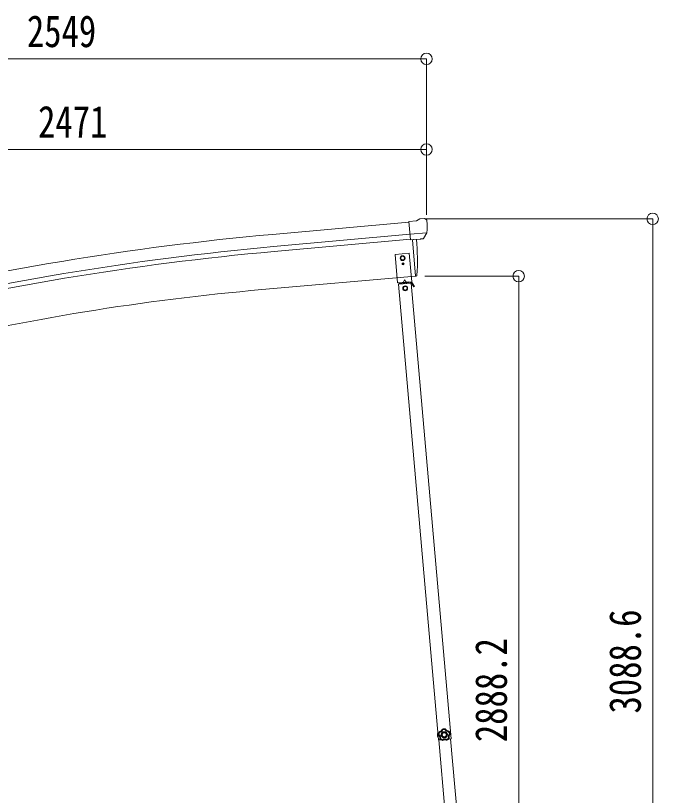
# Model space of a CAD drawing. Units: millimetres at full size, sheet at 1:40. Extents: x -11181 to 11305, y -7804 to 7716.
# Drawn here: x -994 to 1256, y -49 to 2679 of the extents above; entities that cross this region are included whole.
import ezdxf
from ezdxf.enums import TextEntityAlignment as Align

# ---------------------------------------------------------------- set-up
doc = ezdxf.new("R2010")
doc.units = ezdxf.units.MM
doc.header["$LTSCALE"] = 40
doc.header["$PDMODE"] = 32
doc.header["$PDSIZE"] = 40
for name, color, linetype, lineweight in [('0-0_0', 7, 'Continuous', 9), ('0-1_本体', 4, 'Continuous', 9), ('0-2_部品', 7, 'Continuous', 9), ('0-A_寸法', 6, 'Continuous', 9), ('1-1_GLASS', 4, 'Continuous', 9), ('1-2_GLASS_SEAL', 4, 'Continuous', 9)]:
    doc.layers.add(name, color=color, linetype=linetype, lineweight=lineweight)
doc.styles.add('ＭＳ ゴシック', font='')
doc.styles.get('ＭＳ ゴシック').set_extended_font_data('MS Gothic')

msp = doc.modelspace()

# ---------------------------------------------------------------- linework, layer by layer
at = {"layer": '0-0_0', "color": 6}
for p, q in [((1235.69, -1120.82), (1235.69, 1967.78)), ((766.68, 1767.38), (766.68, -1120.82))]:
    msp.add_line(p, q, dxfattribs=at)
at = {"layer": '0-1_本体'}
for p, q in [((382.36, 1956.99), (-94.95, 1913.71)), ((386.12, 1913.99), (-91.06, 1870.73)), ((387.59, 1897.21), (-89.54, 1853.95)), ((394.81, 1895), (405.97, 1767.4)), ((-131.97, 1720.33), (405.97, 1767.4))]:
    msp.add_line(p, q, dxfattribs=at)
for centre, radius, start, end in [((809.74, -8076.21), 10030.81, 95.17465, 103.67464), ((809.74, -8076.21), 9987.65, 95.17465, 103.67464), ((809.74, -8076.21), 9970.81, 95.17465, 103.67464), ((601.65, -6664.99), 8417.35, 95.00001, 103.5)]:
    msp.add_arc(centre, radius, start, end, dxfattribs=at)
at = {"layer": '0-2_部品'}
for p, q in [((408.74, 1961.44), (420.46, 1968.2)), ((435.36, 1969.79), (421.7, 1968.59)), ((444.5, 1964.03), (439.01, 1968.64)), ((408.74, 1961.44), (382.17, 1959.11)), ((387.83, 1894.45), (382.17, 1959.11)), ((445.56, 1961.99), (445.68, 1960.65)), ((445.04, 1919.15), (386.12, 1913.99)), ((433.78, 1899.66), (444.72, 1918.6)), ((397.79, 1895.32), (387.83, 1894.45)), ((394.8, 1895.06), (405.97, 1767.46)), ((431.4, 1898.26), (423.69, 1897.59)), ((405.97, 1767.46), (408.02, 1767.71))]:
    msp.add_line(p, q, dxfattribs=at)
for points in [[(445.11, 1919.78), (444.82, 1918.79), (444.72, 1918.6)], [(397.79, 1895.32), (398.06, 1895.25), (423.44, 1897.47), (423.69, 1897.59)]]:
    msp.add_lwpolyline(points, dxfattribs=at)
msp.add_circle((360.28, 1830.71), 6.5, dxfattribs=at)
for centre, radius, start, end in [((421.96, 1965.6), 3, 95, 120), ((435.8, 1964.81), 5, 50.00648, 94.99352), ((244.05, 1943.01), 202.4, 353.4085, 5), ((-487.8, 1823.27), 900, 356.63919, 4.64986), ((407.66, 1770.69), 3, 277, 356.63919)]:
    msp.add_arc(centre, radius, start, end, dxfattribs=at)
for centre, major_axis, ratio, start_param, end_param in [((449.89, 1966.04), (-15.35, 3.44), 0.101033, 5.9751426, 5.9753737), ((442.56, 1961.74), (2.71, -1.31), 0.997474, 0.5366567, 1.3225652), ((431.13, 1901.26), (1.62, -2.54), 0.997631, 5.8041905, 5.8929484), ((431.06, 1901.37), (-3.5, 2.17), 0.650902, 2.1145521, 2.1873627), ((431.18, 1901.17), (1.62, -2.54), 0.997631, 5.965759, 6.7621801)]:
    msp.add_ellipse(centre, major_axis=major_axis, ratio=ratio, start_param=start_param, end_param=end_param, dxfattribs=at)
at = {"layer": '0-A_寸法'}
for p, q in [((-2105.02, 2527.54), (443.98, 2527.54)), ((443.98, 2527.54), (443.98, 2210.92)), ((-2027.02, 2210.92), (443.98, 2210.92)), ((443.98, 2210.92), (443.98, 1981.92)), ((1235.69, 1967.78), (437.85, 1967.78)), ((766.68, 1767.38), (437.85, 1767.38))]:
    msp.add_line(p, q, dxfattribs=at)
for p in [(443.98, 2527.54), (443.98, 2210.92), (1235.69, 1967.78), (766.68, 1767.38)]:
    msp.add_point(p, dxfattribs=at)
at = {"layer": '1-1_GLASS'}
for p, q in [((360.8, 1811.22), (359.98, 1811.24)), ((363.24, 1810.36), (364.06, 1810.35)), ((366.95, 1754.47), (362.82, 1745.61)), ((366.95, 1754.47), (372.56, 1746.46)), ((390.04, 1742.97), (346.21, 1739.14)), ((390.96, 1746.07), (347.44, 1742.26)), ((347.7, 1739.27), (347.44, 1742.26)), ((362.15, 1740.53), (361.88, 1743.52)), ((362.1, 1741.03), (374.06, 1742.08)), ((374.1, 1741.58), (373.84, 1744.57)), ((388.55, 1742.84), (388.28, 1745.83)), ((388.5, 1743.34), (391.17, 1743.58)), ((401.65, 1731), (393.81, 1744.58)), ((396.99, 1734.08), (399.15, 1735.33)), ((482.97, 167.98), (483.68, 168.03)), ((482.97, 167.98), (483.42, 161.49)), ((483.68, 168.03), (484.59, 155.06)), ((488.25, 173.63), (487.87, 173.37)), ((488.25, 173.63), (487.87, 173.37)), ((488.14, 173.09), (487.87, 173.37)), ((488.52, 173.35), (488.14, 173.09)), ((488.52, 173.35), (488.14, 173.09)), ((488.25, 173.63), (488.52, 173.35)), ((499.22, 182.9), (498.91, 182.57)), ((499.22, 182.9), (498.91, 182.57)), ((499.14, 182.26), (498.91, 182.57)), ((499.46, 182.59), (499.14, 182.26)), ((499.46, 182.59), (499.14, 182.26)), ((499.22, 182.9), (499.46, 182.59)), ((510.12, 183.33), (510.31, 183.67)), ((510.48, 183.05), (510.12, 183.33)), ((510.48, 183.05), (510.12, 183.33)), ((510.67, 183.39), (510.31, 183.68)), ((510.66, 183.39), (510.31, 183.67)), ((510.66, 183.39), (510.48, 183.05)), ((522.24, 175.7), (522.46, 176.02)), ((522.65, 175.5), (522.24, 175.7)), ((522.65, 175.51), (522.24, 175.7)), ((522.87, 175.82), (522.46, 176.02)), ((522.87, 175.82), (522.46, 176.02)), ((522.87, 175.82), (522.65, 175.51)), ((526.49, 165.16), (526.65, 165.59)), ((526.5, 165.16), (526.66, 165.59)), ((526.88, 165.09), (526.5, 165.16)), ((526.66, 165.59), (527.04, 165.52)), ((526.88, 165.09), (527.04, 165.52)), ((526.88, 165.09), (527.04, 165.52)), ((483.87, 155.01), (483.42, 161.49)), ((483.87, 155.01), (484.59, 155.06)), ((485.18, 162.59), (485.55, 162.72)), ((485.18, 162.59), (485.4, 162.19)), ((485.18, 162.59), (485.4, 162.19)), ((485.77, 162.31), (485.4, 162.19)), ((485.55, 162.72), (485.77, 162.31)), ((485.55, 162.72), (485.77, 162.31)), ((490.61, 149.3), (490.96, 149.46)), ((490.61, 149.3), (490.74, 148.85)), ((490.61, 149.3), (490.73, 148.85)), ((491.09, 149.02), (490.74, 148.85)), ((490.96, 149.46), (491.09, 149.02)), ((490.96, 149.46), (491.09, 149.02)), ((500.15, 143.36), (500.6, 143.44)), ((500.15, 143.35), (500.6, 143.44)), ((500.16, 142.97), (500.15, 143.35)), ((500.16, 142.97), (500.61, 143.05)), ((500.16, 142.97), (500.61, 143.05)), ((500.6, 143.44), (500.61, 143.05)), ((514.43, 144.4), (514.89, 144.39)), ((514.48, 144.02), (514.43, 144.4)), ((514.43, 144.4), (514.89, 144.39)), ((514.48, 144.02), (514.94, 144)), ((514.48, 144.02), (514.94, 144)), ((514.89, 144.39), (514.94, 144)), ((523.08, 151.26), (523.14, 151.71)), ((523.08, 151.26), (523.14, 151.71)), ((523.45, 151.14), (523.08, 151.26)), ((523.14, 151.71), (523.51, 151.6)), ((523.45, 151.14), (523.51, 151.6)), ((523.45, 151.14), (523.51, 151.6))]:
    msp.add_line(p, q, dxfattribs=at)
for points in [[(392.59, 1748.22), (383.88, 1847.84), (334.07, 1843.48), (342.78, 1743.86)], [(360.28, 1838.22), (353.78, 1834.47), (353.78, 1826.96), (360.28, 1823.21), (366.78, 1826.96), (366.78, 1834.47)], [(382.8, 1745.35), (352.92, 1742.74), (352.74, 1744.73), (382.63, 1747.35)], [(369.52, 1732.62), (363.02, 1728.87), (363.02, 1721.37), (369.52, 1717.61), (376.02, 1721.37), (376.02, 1728.87)], [(513.66, 163.61), (513.4, 165.11), (512.87, 166.48), (512.09, 167.7), (511.1, 168.75), (509.93, 169.58), (508.61, 170.19), (507.17, 170.52), (505.65, 170.57), (504.16, 170.31), (502.78, 169.78), (501.56, 169), (500.52, 168.01), (499.68, 166.84), (499.08, 165.52), (498.74, 164.08), (498.69, 162.56), (498.95, 161.06), (499.49, 159.69), (500.26, 158.47), (501.26, 157.42), (502.43, 156.59), (503.75, 155.98), (505.18, 155.65), (506.7, 155.6), (508.2, 155.86), (509.57, 156.39), (510.8, 157.17), (511.84, 158.16), (512.68, 159.33), (513.28, 160.65), (513.62, 162.09)]]:
    msp.add_lwpolyline(points, close=True, dxfattribs=at)
for points in [[(359.98, 1811.24), (359.97, 1810.42), (360.79, 1810.4)], [(361.59, 1809.57), (361.58, 1808.75), (362.4, 1808.73), (362.41, 1809.55)], [(362.45, 1812.01), (362.47, 1812.83), (361.65, 1812.85), (361.63, 1812.03)], [(364.06, 1810.35), (364.08, 1811.17), (363.26, 1811.18)], [(401.65, 1731), (399.49, 1729.75), (391.65, 1743.33)], [(487.87, 173.38), (486.66, 170.83), (485.8, 168.17), (485.31, 165.41), (485.18, 162.59)], [(487.87, 173.37), (486.66, 170.83), (485.8, 168.17), (485.31, 165.41), (485.18, 162.59)], [(488.14, 173.09), (486.98, 170.64), (486.16, 168.08), (485.68, 165.42), (485.55, 162.72)], [(488.14, 173.09), (488.15, 173.08), (488.16, 173.06), (488.19, 173.03), (488.22, 173), (488.25, 172.95), (488.29, 172.9), (488.34, 172.84), (488.4, 172.78), (488.46, 172.71), (488.52, 172.63), (488.6, 172.54), (488.76, 172.36), (488.92, 172.16), (489.06, 172), (489.16, 171.9), (489.25, 171.79), (489.35, 171.69), (489.45, 171.58), (489.55, 171.47), (488.1, 167.59), (487.56, 163.49)], [(498.91, 182.57), (498.7, 181.93), (498.46, 181.3), (498.23, 180.76), (498.08, 180.46), (497.93, 180.16), (497.76, 179.87), (497.59, 179.58), (497.41, 179.29), (496.79, 178.41), (495.92, 177.4), (494.94, 176.49), (493.87, 175.68), (492.72, 175), (491.74, 174.53), (491.43, 174.41), (491.11, 174.29), (490.8, 174.18), (490.48, 174.08), (490.15, 173.99), (489.58, 173.85), (488.92, 173.72), (488.25, 173.63)], [(488.52, 173.35), (489.18, 173.44), (489.83, 173.57), (490.4, 173.71), (490.72, 173.8), (491.04, 173.9), (491.35, 174.01), (491.66, 174.12), (491.97, 174.24), (492.47, 174.47), (493.05, 174.76), (493.62, 175.09), (493.93, 175.28), (494.21, 175.46), (494.48, 175.66), (494.74, 175.85), (495, 176.06), (495.51, 176.49), (496.44, 177.42), (497.26, 178.44), (497.8, 179.24), (498.13, 179.82), (498.43, 180.4), (498.7, 181.01), (498.93, 181.63), (499.14, 182.26)], [(488.52, 173.35), (488.53, 173.33), (488.54, 173.31), (488.55, 173.28), (488.57, 173.24), (488.6, 173.19), (488.63, 173.13), (488.66, 173.06), (488.7, 172.99), (488.75, 172.91), (488.79, 172.82), (488.85, 172.71), (488.96, 172.5), (489.09, 172.28), (489.19, 172.09), (489.26, 171.97), (489.33, 171.85), (489.4, 171.72), (489.47, 171.59), (489.55, 171.47)], [(499.14, 182.26), (499.17, 182.23), (499.25, 182.17), (499.36, 182.09), (499.51, 181.98), (499.68, 181.84), (499.88, 181.68), (500.1, 181.51), (500.33, 181.32), (500.57, 181.13), (500.81, 180.92), (500.56, 180.27), (500.28, 179.63), (500.01, 179.08), (499.84, 178.77), (499.67, 178.47), (499.49, 178.17), (499.3, 177.88), (499.11, 177.59), (498.49, 176.75), (497.58, 175.71), (496.58, 174.76), (496.22, 174.47), (495.94, 174.25), (495.66, 174.04), (495.38, 173.84), (495.09, 173.65), (494.71, 173.4), (494.11, 173.06), (493.5, 172.74), (492.87, 172.45), (492.23, 172.2), (491.58, 171.97), (490.91, 171.77), (490.23, 171.6), (489.55, 171.47)], [(516.95, 163.84), (516.81, 164.94), (516.58, 165.99), (516.24, 167.01), (515.81, 167.97), (515.29, 168.88), (514.69, 169.73), (514.01, 170.52), (513.26, 171.23), (512.45, 171.87), (511.57, 172.44), (510.65, 172.91), (509.68, 173.3), (508.66, 173.59), (507.61, 173.79), (506.53, 173.88), (505.42, 173.85), (504.33, 173.72), (503.27, 173.48), (502.26, 173.15), (501.29, 172.72), (500.38, 172.2), (499.53, 171.59), (498.75, 170.92), (498.03, 170.17), (497.39, 169.35), (496.83, 168.48), (496.35, 167.56), (495.96, 166.58), (495.67, 165.57), (495.48, 164.52), (495.39, 163.44), (495.41, 162.33), (495.54, 161.23), (495.78, 160.18), (496.12, 159.16), (496.55, 158.2), (497.07, 157.29), (497.67, 156.44), (498.35, 155.65)], [(498.35, 155.65), (499.09, 154.94), (499.91, 154.3), (500.78, 153.73), (501.71, 153.26), (502.68, 152.87), (503.69, 152.58), (504.74, 152.38), (505.83, 152.29), (506.93, 152.32), (508.03, 152.45), (509.09, 152.69), (510.1, 153.02), (511.06, 153.45), (511.97, 153.97), (512.82, 154.58), (513.61, 155.25), (514.33, 156), (514.97, 156.82), (515.53, 157.69), (516.01, 158.61), (516.39, 159.59), (516.69, 160.6), (516.88, 161.65), (516.97, 162.73), (516.95, 163.84)], [(510.31, 183.68), (507.52, 184.04), (504.71, 184.04), (501.94, 183.65), (499.22, 182.9)], [(510.31, 183.67), (507.52, 184.04), (504.71, 184.03), (501.94, 183.65), (499.22, 182.9)], [(510.12, 183.33), (507.43, 183.68), (504.74, 183.66), (502.07, 183.3), (499.46, 182.59)], [(499.46, 182.59), (499.48, 182.55), (499.55, 182.48), (499.64, 182.37), (499.76, 182.23), (499.9, 182.06), (500.06, 181.86), (500.24, 181.65), (500.42, 181.42), (500.62, 181.17), (500.81, 180.92)], [(509.01, 181.49), (504.88, 181.67), (500.81, 180.92)], [(510.12, 183.33), (510.1, 183.3), (510.04, 183.22), (509.97, 183.09), (509.87, 182.94), (509.75, 182.75), (509.62, 182.53), (509.48, 182.29), (509.33, 182.04), (509.17, 181.77), (509.01, 181.49)], [(510.48, 183.05), (510.45, 183.02), (510.38, 182.95), (510.28, 182.85), (510.15, 182.72), (510, 182.56), (509.82, 182.38), (509.63, 182.18), (509.43, 181.96), (509.22, 181.73), (509.01, 181.49)], [(522.24, 175.7), (522.22, 175.66), (522.19, 175.57), (522.14, 175.44), (522.08, 175.26), (522.01, 175.06), (521.92, 174.82), (521.82, 174.56), (521.72, 174.28), (521.6, 174), (521.48, 173.7), (520.78, 173.74), (520.08, 173.81), (519.38, 173.91), (518.69, 174.05), (518.01, 174.22), (517.01, 174.54), (515.73, 175.07), (514.5, 175.72), (513.97, 176.04), (513.68, 176.24), (513.39, 176.44), (513.11, 176.65), (512.83, 176.86), (512.5, 177.14), (511.98, 177.6), (511.48, 178.09), (511, 178.6), (510.55, 179.14), (510.12, 179.7), (509.72, 180.28), (509.35, 180.88), (509.01, 181.49)], [(510.48, 183.05), (510.77, 182.45), (511.09, 181.87), (511.44, 181.31), (511.83, 180.77), (512.23, 180.24), (512.67, 179.75), (513.13, 179.27), (513.61, 178.83), (513.94, 178.54), (514.2, 178.34), (514.46, 178.14), (514.73, 177.94), (515.01, 177.76), (515.38, 177.52), (516.54, 176.9), (517.75, 176.4), (518.7, 176.11), (519.02, 176.03), (519.35, 175.96), (519.67, 175.9), (520, 175.84), (520.33, 175.8), (520.91, 175.74), (521.57, 175.7), (522.24, 175.7)], [(522.46, 176.02), (521.79, 176.02), (521.12, 176.05), (520.54, 176.11), (520.2, 176.16), (519.87, 176.21), (519.54, 176.28), (519.21, 176.35), (518.89, 176.43), (517.85, 176.75), (516.62, 177.27), (515.45, 177.92), (514.35, 178.69), (513.35, 179.56), (512.61, 180.35), (512.39, 180.61), (512.18, 180.87), (511.98, 181.14), (511.78, 181.42), (511.59, 181.69), (511.28, 182.19), (510.96, 182.78), (510.67, 183.39)], [(523.14, 151.71), (523.1, 151.71), (523, 151.71), (522.86, 151.72), (522.68, 151.72), (522.45, 151.73), (522.2, 151.74), (521.93, 151.75), (521.63, 151.77), (521.32, 151.79), (521.01, 151.81), (520.82, 152.49), (520.67, 153.18), (520.56, 153.87), (520.48, 154.57), (520.43, 155.27), (520.42, 156.32), (520.53, 157.71), (520.76, 159.08), (520.91, 159.68), (521.01, 160.01), (521.11, 160.35), (521.22, 160.68), (521.34, 161.01), (521.5, 161.42), (521.78, 162.06), (522.09, 162.68), (522.43, 163.29), (522.8, 163.89), (523.2, 164.47), (523.63, 165.03), (524.08, 165.56), (524.56, 166.08)], [(522.65, 175.5), (522.63, 175.47), (522.58, 175.39), (522.5, 175.26), (522.4, 175.11), (522.28, 174.92), (522.15, 174.7), (522, 174.47), (521.83, 174.22), (521.66, 173.96), (521.48, 173.7)], [(524.56, 166.08), (523.45, 170.06), (521.48, 173.7)], [(526.5, 165.16), (526.02, 164.7), (525.56, 164.22), (525.14, 163.71), (524.74, 163.18), (524.37, 162.63), (524.03, 162.06), (523.72, 161.48), (523.45, 160.88), (523.28, 160.48), (523.16, 160.17), (523.05, 159.86), (522.95, 159.54), (522.86, 159.22), (522.75, 158.79), (522.52, 157.5), (522.42, 156.19), (522.44, 155.2), (522.46, 154.87), (522.49, 154.54), (522.53, 154.21), (522.58, 153.88), (522.64, 153.56), (522.76, 152.98), (522.94, 152.34), (523.14, 151.71)], [(526.65, 165.59), (526.15, 168.25), (525.31, 170.81), (524.13, 173.24), (522.65, 175.5)], [(523.51, 151.6), (523.3, 152.24), (523.13, 152.88), (523, 153.46), (522.94, 153.79), (522.89, 154.12), (522.85, 154.45), (522.82, 154.79), (522.8, 155.12), (522.78, 156.21), (522.89, 157.54), (523.15, 158.85), (523.54, 160.13), (524.06, 161.36), (524.59, 162.31), (524.76, 162.59), (524.95, 162.87), (525.14, 163.15), (525.34, 163.42), (525.55, 163.68), (525.93, 164.13), (526.39, 164.62), (526.88, 165.09)], [(527.04, 165.52), (526.52, 168.29), (525.65, 170.95), (524.43, 173.47), (522.87, 175.82)], [(527.04, 165.52), (526.52, 168.29), (525.65, 170.95), (524.43, 173.48), (522.88, 175.82)], [(526.65, 165.59), (526.61, 165.6), (526.52, 165.63), (526.38, 165.66), (526.2, 165.71), (525.98, 165.76), (525.74, 165.82), (525.47, 165.88), (525.18, 165.95), (524.87, 166.01), (524.56, 166.08)], [(526.49, 165.16), (526.46, 165.18), (526.37, 165.23), (526.24, 165.29), (526.08, 165.37), (525.88, 165.47), (525.65, 165.58), (525.4, 165.7), (525.13, 165.82), (524.85, 165.95), (524.56, 166.08)], [(485.4, 162.19), (485.95, 161.8), (486.47, 161.38), (486.91, 160.99), (487.15, 160.75), (487.38, 160.51), (487.61, 160.27), (487.84, 160.02), (488.05, 159.76), (488.7, 158.89), (489.39, 157.75), (489.96, 156.54), (490.4, 155.27), (490.69, 153.97), (490.83, 152.89), (490.85, 152.56), (490.87, 152.22), (490.87, 151.88), (490.87, 151.55), (490.86, 151.21), (490.81, 150.63), (490.73, 149.96), (490.61, 149.3)], [(485.55, 162.72), (485.59, 162.74), (485.68, 162.77), (485.81, 162.83), (485.99, 162.9), (486.19, 162.98), (486.43, 163.07), (486.69, 163.17), (486.97, 163.28), (487.26, 163.38), (487.56, 163.49)], [(485.77, 162.31), (485.81, 162.34), (485.88, 162.39), (486, 162.48), (486.15, 162.58), (486.34, 162.71), (486.55, 162.85), (486.78, 163), (487.03, 163.16), (487.29, 163.32), (487.56, 163.49), (488.1, 163.05), (488.62, 162.59), (489.06, 162.16), (489.3, 161.91), (489.53, 161.65), (489.76, 161.39), (489.99, 161.12), (490.2, 160.84), (490.81, 160), (491.51, 158.81), (492.1, 157.56), (492.27, 157.13), (492.39, 156.8), (492.51, 156.47), (492.61, 156.14), (492.71, 155.81), (492.82, 155.36), (492.96, 154.69), (493.08, 154.01), (493.16, 153.33), (493.2, 152.64), (493.22, 151.94), (493.2, 151.25), (493.15, 150.55), (493.06, 149.86)], [(490.96, 149.46), (491.08, 150.12), (491.16, 150.78), (491.2, 151.36), (491.21, 151.7), (491.22, 152.03), (491.21, 152.36), (491.2, 152.69), (491.17, 153.02), (491.12, 153.56), (491.02, 154.21), (490.88, 154.85), (490.79, 155.21), (490.7, 155.52), (490.61, 155.84), (490.5, 156.16), (490.39, 156.47), (490.13, 157.08), (489.53, 158.25), (488.82, 159.35), (488.22, 160.11), (487.78, 160.6), (487.31, 161.07), (486.82, 161.51), (486.31, 161.92), (485.77, 162.31)], [(490.73, 148.85), (492.78, 146.92), (495.05, 145.27), (497.52, 143.95), (500.16, 142.97)], [(490.74, 148.85), (492.78, 146.92), (495.05, 145.28), (497.52, 143.95), (500.16, 142.97)], [(490.96, 149.46), (491.01, 149.47), (491.1, 149.48), (491.24, 149.51), (491.42, 149.54), (491.64, 149.57), (491.89, 149.62), (492.16, 149.67), (492.45, 149.73), (492.75, 149.79), (493.06, 149.86)], [(491.09, 149.02), (491.13, 149.04), (491.22, 149.07), (491.35, 149.12), (491.52, 149.19), (491.73, 149.28), (491.96, 149.38), (492.22, 149.48), (492.49, 149.6), (492.78, 149.73), (493.06, 149.86)], [(491.09, 149.02), (493.06, 147.17), (495.25, 145.59), (497.62, 144.31), (500.15, 143.36)], [(493.06, 149.86), (496.31, 147.29), (500.04, 145.5)], [(500.6, 143.44), (500.59, 143.48), (500.56, 143.57), (500.52, 143.71), (500.47, 143.88), (500.41, 144.1), (500.34, 144.34), (500.27, 144.61), (500.19, 144.89), (500.11, 145.19), (500.04, 145.5), (500.63, 145.88), (501.24, 146.24), (501.86, 146.56), (502.5, 146.86), (503.15, 147.12), (504.15, 147.45), (505.5, 147.78), (506.88, 147.98), (507.49, 148.02), (507.84, 148.03), (508.19, 148.04), (508.54, 148.04), (508.89, 148.03), (509.33, 148), (510.02, 147.93), (510.71, 147.83), (511.4, 147.69), (512.08, 147.53), (512.75, 147.32), (513.42, 147.09), (514.07, 146.82), (514.71, 146.53)], [(500.15, 143.36), (500.15, 143.4), (500.14, 143.49), (500.13, 143.64), (500.12, 143.82), (500.1, 144.05), (500.09, 144.3), (500.07, 144.58), (500.06, 144.87), (500.05, 145.18), (500.04, 145.5)], [(514.43, 144.4), (513.85, 144.72), (513.24, 145), (512.63, 145.25), (512, 145.46), (511.36, 145.64), (510.72, 145.79), (510.07, 145.9), (509.42, 145.98), (508.98, 146.02), (508.65, 146.03), (508.32, 146.04), (507.99, 146.03), (507.66, 146.02), (507.22, 145.99), (505.91, 145.82), (504.64, 145.51), (503.71, 145.19), (503.4, 145.06), (503.09, 144.93), (502.79, 144.79), (502.5, 144.64), (502.2, 144.48), (501.7, 144.19), (501.14, 143.83), (500.6, 143.44)], [(500.61, 143.05), (501.15, 143.45), (501.71, 143.81), (502.22, 144.11), (502.51, 144.27), (502.81, 144.42), (503.12, 144.56), (503.43, 144.69), (503.74, 144.82), (504.77, 145.17), (506.06, 145.47), (507.39, 145.64), (508.73, 145.66), (510.06, 145.54), (511.13, 145.34), (511.45, 145.26), (511.78, 145.17), (512.1, 145.07), (512.42, 144.96), (512.73, 144.85), (513.28, 144.62), (513.89, 144.34), (514.48, 144.02)], [(514.43, 144.4), (514.44, 144.45), (514.45, 144.54), (514.48, 144.68), (514.5, 144.86), (514.53, 145.08), (514.57, 145.33), (514.6, 145.61), (514.64, 145.9), (514.67, 146.21), (514.71, 146.53)], [(514.71, 146.53), (518.15, 148.82), (521.01, 151.81)], [(514.89, 144.39), (514.89, 144.43), (514.88, 144.53), (514.87, 144.67), (514.86, 144.85), (514.84, 145.08), (514.82, 145.33), (514.8, 145.61), (514.77, 145.9), (514.74, 146.21), (514.71, 146.53)], [(514.89, 144.39), (517.26, 145.69), (519.44, 147.28), (521.39, 149.15), (523.08, 151.26)], [(514.94, 144), (517.41, 145.34), (519.68, 147), (521.7, 148.94), (523.45, 151.14)], [(514.94, 144), (517.41, 145.34), (519.68, 147), (521.7, 148.94), (523.45, 151.14)], [(523.08, 151.26), (523.04, 151.27), (522.94, 151.29), (522.8, 151.32), (522.62, 151.37), (522.41, 151.42), (522.16, 151.49), (521.9, 151.56), (521.61, 151.64), (521.31, 151.72), (521.01, 151.81)]]:
    msp.add_lwpolyline(points, dxfattribs=at)
for centre, radius in [((360.28, 1830.71), 8.5), ((360.28, 1830.71), 7.7), ((362.02, 1810.79), 3.75), ((369.52, 1725.12), 8.5), ((369.52, 1725.12), 7.7), ((369.52, 1725.12), 6.5)]:
    msp.add_circle(centre, radius, dxfattribs=at)
for centre, radius, start, end in [((360.77, 1809.58), 0.82, 359, 89), ((360.81, 1812.04), 0.82, 269, 359), ((363.23, 1809.54), 0.82, 89, 179), ((363.27, 1812), 0.82, 179, 269), ((391.22, 1743.08), 3, 30, 95), ((391.22, 1743.08), 0.5, 30, 95), ((502.29, 162.81), 20, 165.03443, 202.96557)]:
    msp.add_arc(centre, radius, start, end, dxfattribs=at)
at = {"layer": '1-2_GLASS_SEAL'}
for p, q in [((346.22, 1739.14), (485.95, 144.95)), ((390.05, 1742.98), (529.78, 148.79)), ((485.95, 144.95), (494.47, 145.7)), ((487.45, 145.08), (596.17, -1095.39)), ((520.72, 148), (529.78, 148.79)), ((528.29, 148.66), (637.02, -1091.81))]:
    msp.add_line(p, q, dxfattribs=at)

# ---------------------------------------------------------------- texts
at = {"layer": '0-A_寸法', "color": 7, "style": 'ＭＳ ゴシック', "width": 0.8}
for s, p in [('2549', (-954.52, 2535.54)), ('2471', (-915.52, 2218.92))]:
    msp.add_text(s, height=111.4, dxfattribs=at).set_placement(p, align=Align.BOTTOM_LEFT)
for s, p in [('3088.6', (1227.69, 237.48)), ('2888.2', (758.68, 137.28))]:
    msp.add_text(s, height=111.4, rotation=90, dxfattribs=at).set_placement(p, align=Align.BOTTOM_LEFT)

doc.saveas('drawing.dxf')
